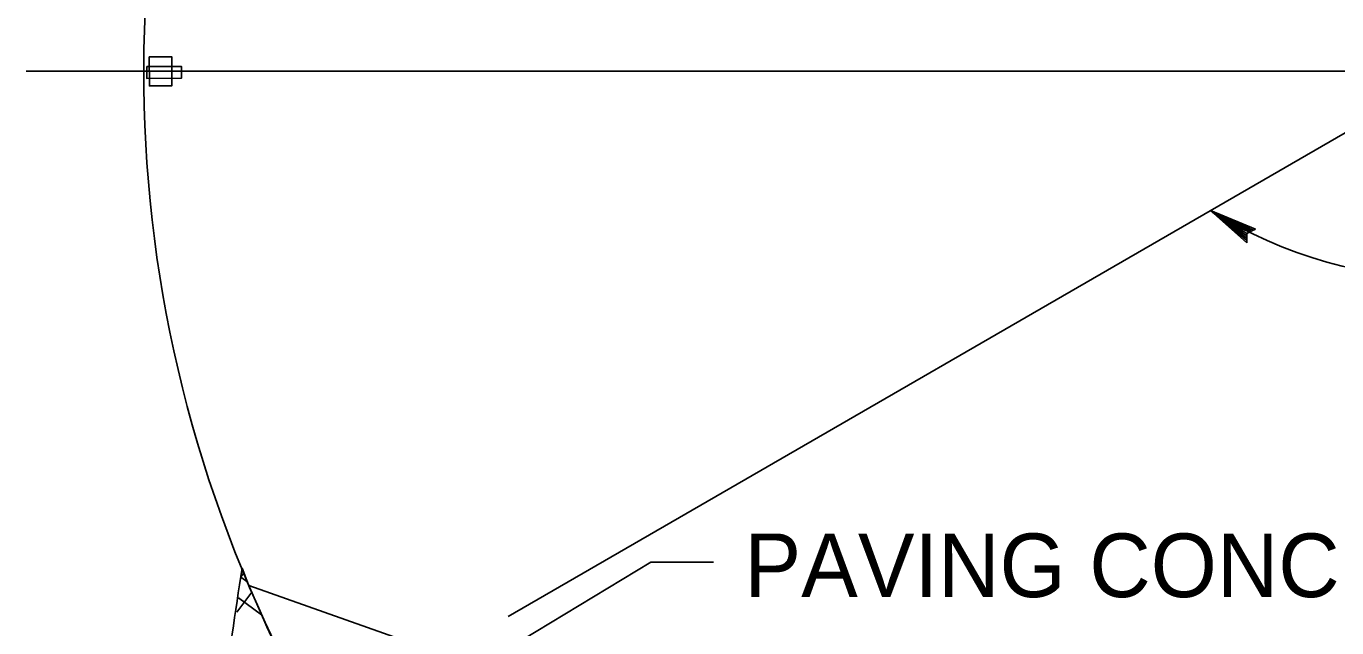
# Model space of a CAD drawing. Extents: x 0 to 2.83, y 0 to 1.83.
# Drawn here: x 2.1607 to 2.4012, y 0.7081 to 0.8183 of the extents above; entities that cross this region are included whole.
import ezdxf

# ---------------------------------------------------------------- set-up
doc = ezdxf.new("R2010")
doc.units = 0
for name, color, linetype in [('201 Center and Station Line', 7, 'Continuous'), ('212 Leaders and Dim Lines', 7, 'Continuous'), ('214 Text and Titles', 7, 'Continuous'), ('224 Existing Steel', 7, 'Continuous'), ('245 Existing Concrete', 7, 'Continuous')]:
    doc.layers.add(name, color=color, linetype=linetype)

msp = doc.modelspace()

# ---------------------------------------------------------------- linework, layer by layer
at = {"layer": '201 Center and Station Line'}
msp.add_line((2.6809888135317346, 0.8100971283345739), (2.160700607113014, 0.8100971283345739), dxfattribs=at)
at = {"layer": '212 Leaders and Dim Lines'}
for p, q in [((2.249145465846224, 0.7101498076265783), (2.4222594001102027, 0.8100971283345739)), ((2.3846967307324745, 0.7803745217486795), (2.3779924247403352, 0.7845394046084673)), ((2.384690567265166, 0.7786498187531182), (2.3779924247403352, 0.7845394046084673)), ((2.3779924247403352, 0.7845394046084673), (2.386240997088701, 0.781145580664662)), ((2.385468891069942, 0.7807603449897114), (2.3779924247403352, 0.7845394046084673)), ((2.3779924247403352, 0.7845394046084673), (2.384693536906878, 0.7795122398924421)), ((2.384691940004677, 0.7790810989537268), (2.3779924247403352, 0.7845394046084673)), ((2.3779924247403352, 0.7845394046084673), (2.384695133809079, 0.779943380809964)), ((2.3850828109012085, 0.7805674333797922), (2.3779924247403352, 0.7845394046084673)), ((2.3779924247403352, 0.7845394046084673), (2.3858546927572766, 0.7809528082954424)), ((2.384693536906878, 0.7795122398924421), (2.384690567265166, 0.7786498187531182)), ((2.384693536906878, 0.7795122398924421), (2.3846967307324745, 0.7803745217486795)), ((2.3846967307324745, 0.7803745217486795), (2.385468891069942, 0.7807603449897114)), ((2.385468891069942, 0.7807603449897114), (2.386240997088701, 0.781145580664662)), ((2.2398176246995294, 0.6987189471387277), (2.2752894933857717, 0.720102529843389)), ((2.2868205837993996, 0.720102529843389), (2.2752894933857717, 0.720102529843389))]:
    msp.add_line(p, q, dxfattribs=at)
msp.add_arc((2.421833410785169, 0.8551112296475075), 0.08308077121096794, 238.15041388888892, 302.18247222222226, dxfattribs=at)
at = {"layer": '224 Existing Steel'}
msp.add_line((2.2371442828513066, 0.7032207005557789), (2.201545053592026, 0.7158374733378461), dxfattribs=at)
for points in [[(2.182816744410701, 0.8109532071130197), (2.1828263681683437, 0.8087939813040249), (2.1891942470344454, 0.8088254773171206), (2.189184623234417, 0.8109851405580848)], [(2.1832826227461206, 0.8127064844618428), (2.1874217221067576, 0.8127209201406933), (2.18744053223246, 0.8074295920811279), (2.1833005579654974, 0.80741559385544)]]:
    msp.add_lwpolyline(points, close=True, dxfattribs=at)
for start, end in [(329.9999916666667, 156.3435844004639), (156.37381944444445, 210.00000833333334)]:
    msp.add_arc((2.4222596157836054, 0.810097096536103), 0.23999952249599496, start, end, dxfattribs=at)
at = {"layer": '245 Existing Concrete'}
for p, q in [((2.2013369196039005, 0.7164138551481363), (2.20010179930587, 0.7173308148560742)), ((2.2013369196039005, 0.7164138551481363), (2.20010179930587, 0.7173308148560742)), ((2.2013369196039005, 0.7164138551481363), (2.20010179930587, 0.7173308148560742)), ((2.2001191555848845, 0.7174758898256405), (2.200629800801277, 0.7181637153564081)), ((2.2001191555848845, 0.7174758898256405), (2.200629800801277, 0.7181637153564081)), ((2.2001191555848845, 0.7174758898256405), (2.200629800801277, 0.7181637153564081)), ((2.1993341914398945, 0.710914642377327), (2.2020812066448934, 0.7146147986999144)), ((2.1993341914398945, 0.710914642377327), (2.2020812066448934, 0.7146147986999144)), ((2.1993341914398945, 0.710914642377327), (2.2020812066448934, 0.7146147986999144)), ((2.2038755896920312, 0.7104429934156343), (2.1996528252364302, 0.7135779956027943)), ((2.2038755896920312, 0.7104429934156343), (2.1996528252364302, 0.7135779956027943)), ((2.2038755896920312, 0.7104429934156343), (2.1996528252364302, 0.7135779956027943))]:
    msp.add_line(p, q, dxfattribs=at)
msp.add_arc((2.4168832312650808, 0.8045339590998104), 0.2328634045588503, 201.55223611111109, 246.93970277777777, dxfattribs=at)
msp.add_spline([(2.2003005241408164, 0.7189918852758395), (2.194510509415635, 0.6705947812068742), (2.1944562714192166, 0.6653336120877525), (2.195331737731288, 0.6601064787825047), (2.19679790022635, 0.6548973478583008), (2.197646552503282, 0.6522945228413306), (2.198515750778897, 0.64969018588231), (2.19976719509889, 0.6462228562142389), (2.201179822113882, 0.6428722067728232), (2.2044967337702945, 0.6364959882501107), (2.208482704831008, 0.6305116096744801), (2.2107316561013746, 0.6276507601669161), (2.2131539543788943, 0.6248691504062381), (2.2150525549342053, 0.6232699506914023), (2.217251089496303, 0.6221302109584679), (2.222153920363078, 0.6206634660677047), (2.227074366423646, 0.6193376249927497), (2.229294919977988, 0.6183740150295757), (2.23122434712244, 0.6170213969924039), (2.233066249857884, 0.6149943215006007), (2.234600593045992, 0.6126768206399379), (2.237197497472471, 0.6075382403159103), (2.2399168537864353, 0.6023410510280759), (2.241604261833898, 0.5999502889626543), (2.2436604553724413, 0.5978206477841894), (2.2450804931113906, 0.5966129951860996), (2.2554363860442224, 0.5892145103014782), (2.261783773168454, 0.5861177888467894), (2.265105148539347, 0.5849671027226855), (2.2668068599722, 0.5845031892841401), (2.26766848453738, 0.5843005913423314), (2.2681020531461455, 0.5842068197372412), (2.268537483730071, 0.5841181378699125), (2.274725720792396, 0.5837699434298182), (2.2809756269126247, 0.5846883035345507), (2.2872359399173297, 0.5861821768411734), (2.290353979572167, 0.5869289805255264), (2.2934553976330894, 0.587560522006751)], degree=3, dxfattribs=at)

# ---------------------------------------------------------------- texts
at = {"layer": '214 Text and Titles'}
msp.add_text('PAVING CONCRETE', height=0.011666661458333333, dxfattribs=at).set_placement((2.292490436342318, 0.7136959998783369))

doc.saveas('drawing.dxf')
